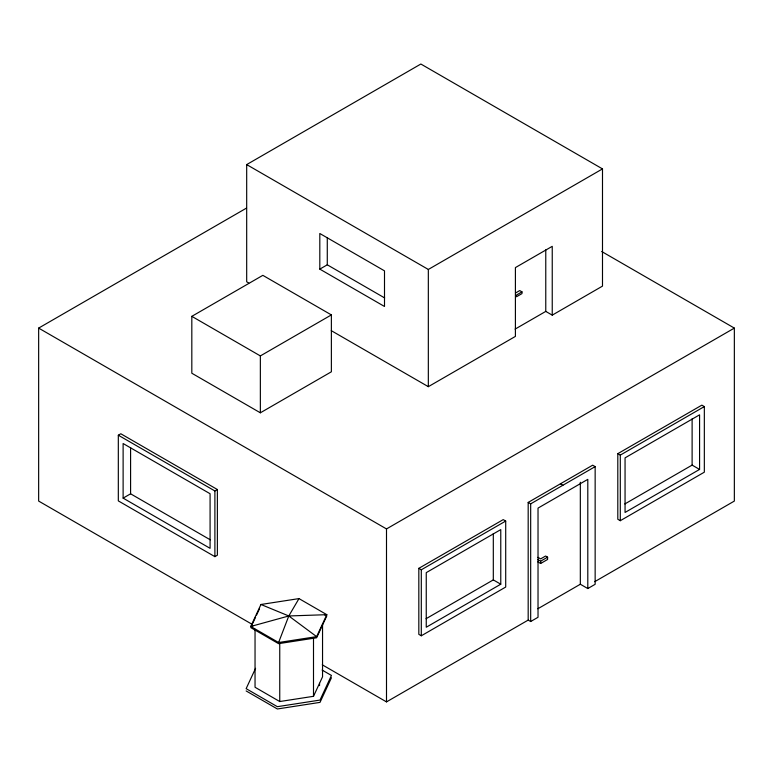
<?xml version="1.0" encoding="UTF-8"?>
<svg xmlns="http://www.w3.org/2000/svg" width="773" height="773" viewBox="0 0 773 773"><rect width="100%" height="100%" fill="white"/><g stroke="black" fill="none" stroke-linecap="round" stroke-linejoin="round"><path stroke-width="1.16" d="M278.599 642.518L288.793 615.965L298.987 598.602L326.824 614.68L316.63 636.633L278.599 642.518L250.761 626.449L260.945 604.486L298.987 598.602M252.694 623.415L255.612 617.144M256.578 615.047L259.496 608.776M255.583 668.307L246.143 688.646L277.362 706.677L320.012 700.077L331.443 675.447L322.08 670.036M326.824 615.83L316.63 637.783L278.599 643.667L250.761 627.599M255.042 629.348L255.042 687.265L279.749 701.536L313.5 696.309L322.544 676.829L322.544 623.734M331.443 677.747L320.012 702.377L277.362 708.976L246.143 690.946M248.771 283.015L246.684 281.807L246.684 164.591L420.86 64.024L602.496 168.901L602.496 286.116L552.241 315.142L545.767 311.403L515.079 329.124M252.423 624.487L38.65 501.068L38.65 328.1L246.529 208.082M191.82 316.341L262.839 275.343L331.375 314.911L331.375 371.794L260.356 412.801L191.82 373.233L191.82 316.341L260.356 355.918L331.375 314.911M319.809 269.12L384.5 306.475L384.5 270.85L319.809 233.494L319.809 269.12L327.279 264.81L384.664 297.943M118.317 435.209L120.81 433.769L217.377 489.522L217.377 555.207L214.894 556.647L118.317 500.894L118.317 435.209L214.894 490.961L217.377 489.522M246.684 164.591L428.329 269.458L602.496 168.901M123.12 498.121L210.082 548.328L210.082 493.734L123.12 443.528L123.12 498.121L130.589 493.812L210.304 539.834M515.755 292.87L519.736 290.571L521.978 291.865L521.978 293.595L516.499 296.755L516.499 295.025L521.978 291.865M331.24 330.631L428.329 386.674L515.407 336.4L515.407 267.593L552.241 246.336L552.241 315.142M38.65 328.1L386.5 528.935L734.35 328.1L734.35 501.068L594.746 581.663M322.273 664.809L386.5 701.894L528.181 620.091L528.181 502.421L592.669 465.191L595.152 466.631L595.152 584.301L587.799 588.553L580.33 584.243L537.824 608.776M418.821 568.348L503.223 519.62L505.706 521.06L505.706 587.055L421.304 635.783L418.821 634.343L418.821 568.348L421.304 569.788L505.706 521.06M528.181 502.421L530.674 503.851L595.152 466.631M617.801 453.674L701.855 405.149L704.338 406.579L704.338 472.177L620.294 520.702L617.801 519.263L617.801 453.674L620.294 455.104L704.338 406.579M426.029 618.738L493.309 579.895L500.769 584.204L500.769 529.611L426.252 572.638L426.252 627.232L500.769 584.204M624.835 503.957L692.115 465.114L699.575 469.424L699.575 414.83L625.057 457.858L625.057 512.451L699.575 469.424M537.834 559.575L540.636 561.188L547.603 557.169L547.603 559.468L540.636 563.488L537.834 561.874M528.181 620.091L530.674 621.531L538.027 617.279L538.027 508.103L587.799 479.366L587.799 588.553M252.897 626.111L250.761 626.449L288.793 615.965L326.824 614.68L324.689 615.008M260.945 604.486L288.793 615.965L316.63 636.633M601.684 251.505L734.35 328.1M560.425 483.801L562.918 485.241M547.603 557.169L545.612 556.019L540.636 558.889L537.902 557.314M692.115 418.831L692.115 465.114M620.294 455.104L620.294 520.702M580.33 482.255L580.33 584.243M545.767 249.843L545.767 311.403M540.636 561.188L540.636 563.488M530.674 503.851L530.674 621.531M493.309 533.612L493.309 579.895M428.329 269.458L428.329 386.674M421.304 569.788L421.304 635.783M386.5 528.935L386.5 701.894M327.279 237.495L327.279 264.81M319.539 683.313L319.539 685.612M313.5 638.392L313.5 696.309M279.749 642.402L279.749 701.536M260.356 355.918L260.356 412.801M214.894 490.961L214.894 556.647M130.589 447.528L130.589 493.812"/></g></svg>
